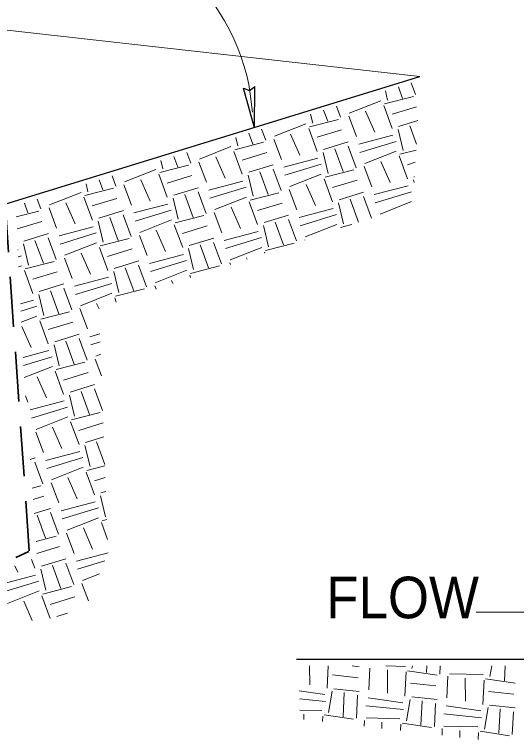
# Model space of a CAD drawing. Extents: x -59 to 313, y 57 to 341.
# Drawn here: x 156.69 to 172.37, y 139.31 to 161.96 of the extents above; entities that cross this region are included whole.
import ezdxf

# ---------------------------------------------------------------- set-up
doc = ezdxf.new("R2010")
doc.units = 0
doc.header["$LTSCALE"] = 0.52
doc.linetypes.add('LONG_DASHED', pattern=[7.5, 6, -1.5])
doc.linetypes.add('MEDIUM_DASHED', pattern=[4.5, 3, -1.5])
doc.layers.add('1', color=7, linetype='Continuous', lineweight=13)

msp = doc.modelspace()

# ---------------------------------------------------------------- linework, layer by layer
at = {"layer": '1'}
for p, q in [((169.3477, 160.0259), (155.8227, 161.5447)), ((164.055, 159.4842), (164.1187, 158.9078)), ((171.1082, 143.2882), (176.3788, 143.2882))]:
    msp.add_line(p, q, dxfattribs=at)
at = {"layer": '1', "lineweight": 25}
for p, q in [((156.4187, 156.0492), (169.3477, 160.0259)), ((164.1857, 158.4203), (164.1906, 159.7096)), ((164.1857, 158.4203), (163.8427, 159.6631)), ((165.494, 141.8183), (182.6877, 141.8183))]:
    msp.add_line(p, q, dxfattribs=at)
at = {"layer": '1', "linetype": 'LONG_DASHED'}
for p, q in [((168.6812, 159.7018), (168.8142, 159.3402)), ((169.0829, 159.8268), (169.2177, 159.4636)), ((168.2761, 159.5759), (168.3454, 159.2852)), ((167.1469, 158.8745), (168.1313, 159.2637)), ((169.1494, 159.3986), (168.2491, 159.1674)), ((166.7459, 159.1001), (166.8767, 158.7478)), ((168.2211, 159.1147), (168.4835, 158.4005)), ((169.2481, 159.0757), (168.4812, 158.8412)), ((165.9377, 158.8487), (166.0043, 158.5694)), ((166.3441, 158.9751), (166.473, 158.6244)), ((167.1312, 158.7815), (167.3691, 158.1481)), ((167.656, 158.942), (167.9465, 158.2804)), ((166.8082, 158.6828), (165.9079, 158.4517)), ((169.2906, 158.6472), (168.6853, 158.4622)), ((164.4089, 158.3733), (164.5356, 158.0321)), ((164.8058, 158.1587), (165.7902, 158.548)), ((165.8799, 158.399), (166.1424, 157.6848)), ((166.907, 158.3599), (166.1401, 158.1254)), ((168.6697, 158.3692), (168.8267, 157.711)), ((169.0329, 158.4802), (169.2442, 157.9052)), ((163.5992, 158.1215), (163.6632, 157.8537)), ((164.0071, 158.2483), (164.1319, 157.9087)), ((165.3148, 158.2262), (165.6054, 157.5647)), ((167.4431, 157.9059), (168.5049, 158.1863)), ((164.4672, 157.9671), (163.5668, 157.7359)), ((164.7901, 158.0658), (165.0279, 157.4323)), ((167.1112, 157.9809), (166.3442, 157.7465)), ((167.4767, 157.6513), (168.6069, 157.9969)), ((162.0718, 157.6466), (162.1944, 157.3163)), ((162.4647, 157.443), (163.4491, 157.8322)), ((163.5388, 157.6832), (163.8012, 156.969)), ((164.5659, 157.6442), (163.7989, 157.4097)), ((166.3285, 157.6534), (166.4856, 156.9952)), ((166.6917, 157.7645), (166.9543, 157.0503)), ((167.1078, 157.8475), (167.3579, 157.1737)), ((167.6282, 157.3004), (168.6126, 157.6896)), ((169.2328, 157.7223), (168.7303, 157.5932)), ((161.67, 157.5216), (161.7908, 157.1929)), ((162.9737, 157.5105), (163.2643, 156.8489)), ((165.102, 157.1902), (166.1637, 157.4706)), ((168.7023, 157.5406), (168.9647, 156.8263)), ((162.1261, 157.2513), (161.2258, 157.0202)), ((161.2609, 157.3943), (161.3221, 157.1379)), ((162.449, 157.35), (162.6868, 156.7166)), ((164.77, 157.2652), (164.0031, 157.0307)), ((165.1356, 156.9356), (166.2658, 157.2812)), ((167.6125, 157.2074), (167.8503, 156.5739)), ((168.1372, 157.3678), (168.4278, 156.7062)), ((169.2092, 157.3424), (168.9624, 157.267)), ((160.1236, 156.7272), (161.108, 157.1165)), ((161.1977, 156.9675), (161.4602, 156.2533)), ((164.3507, 157.0487), (164.6132, 156.3345)), ((164.7668, 157.1317), (165.0168, 156.4579)), ((165.2871, 156.5847), (166.2715, 156.9738)), ((167.2896, 157.1087), (166.3893, 156.8775)), ((159.3329, 156.7948), (159.4497, 156.4772)), ((159.7348, 156.9198), (159.8533, 156.6006)), ((160.6326, 156.7947), (160.9232, 156.1332)), ((162.2248, 156.9284), (161.4578, 156.6939)), ((162.7608, 156.4744), (163.8227, 156.7548)), ((163.9874, 156.9377), (164.1445, 156.2795)), ((166.3612, 156.8248), (166.6237, 156.1106)), ((167.3882, 156.7858), (166.6213, 156.5512)), ((169.1509, 156.795), (169.17, 156.7155)), ((169.181, 156.8925), (169.1666, 156.8881)), ((159.7849, 156.5356), (158.8846, 156.3044)), ((158.9225, 156.6672), (158.981, 156.4222)), ((160.1078, 156.6343), (160.3457, 156.0008)), ((162.4289, 156.5494), (161.6619, 156.315)), ((162.7945, 156.2198), (163.9247, 156.5654)), ((165.7961, 156.6521), (166.0867, 155.9905)), ((167.9243, 156.3317), (168.9862, 156.6122)), ((157.7825, 156.0115), (158.7668, 156.4007)), ((162.0096, 156.3329), (162.2721, 155.6188)), ((162.4256, 156.416), (162.6757, 155.7422)), ((164.9484, 156.3929), (164.0481, 156.1617)), ((165.2713, 156.4917), (165.5092, 155.8582)), ((167.5924, 156.4067), (166.8254, 156.1723)), ((167.958, 156.0772), (169.0882, 156.4228)), ((156.9958, 156.0681), (157.1086, 155.7614)), ((157.3978, 156.1931), (157.5122, 155.8848)), ((158.2915, 156.079), (158.582, 155.4174)), ((158.8566, 156.2517), (159.1191, 155.5375)), ((159.8837, 156.2127), (159.1167, 155.9782)), ((161.6463, 156.2219), (161.8033, 155.5637)), ((162.946, 155.8689), (163.9303, 156.2581)), ((164.0201, 156.1091), (164.2826, 155.3948)), ((165.0472, 156.07), (164.2802, 155.8355)), ((166.8098, 156.0793), (166.9668, 155.4211)), ((167.173, 156.1903), (167.4356, 155.4761)), ((167.5891, 156.2733), (167.8392, 155.5995)), ((168.1095, 155.7262), (169.0938, 156.1154)), ((157.7668, 155.9185), (158.0046, 155.2851)), ((160.0878, 155.8337), (159.3208, 155.5992)), ((160.4197, 155.7587), (161.4816, 156.0391)), ((160.4534, 155.5041), (161.5836, 155.8497)), ((163.455, 155.9363), (163.7455, 155.2747)), ((165.5832, 155.616), (166.6451, 155.8964)), ((157.4438, 155.8198), (156.7369, 155.6383)), ((159.6684, 155.6172), (159.931, 154.903)), ((160.0845, 155.7002), (160.3346, 155.0264)), ((162.6073, 155.6772), (161.707, 155.446)), ((162.9303, 155.7759), (163.1681, 155.1424)), ((165.2512, 155.691), (164.4843, 155.4566)), ((165.6169, 155.3614), (166.7471, 155.707)), ((157.5426, 155.4969), (156.7756, 155.2624)), ((159.3052, 155.5062), (159.4622, 154.848)), ((160.6048, 155.1532), (161.5892, 155.5423)), ((161.679, 155.3933), (161.9414, 154.6791)), ((164.8319, 155.4746), (165.0945, 154.7603)), ((165.248, 155.5576), (165.4981, 154.8837)), ((165.7683, 155.0105), (166.7527, 155.3997)), ((167.2261, 155.3947), (166.8705, 155.3033)), ((167.2266, 155.3948), (167.2261, 155.3947)), ((167.2271, 155.395), (167.2266, 155.3948)), ((167.2277, 155.3952), (167.2271, 155.395)), ((167.2278, 155.3953), (167.2277, 155.3952)), ((167.2284, 155.3954), (167.2278, 155.3953)), ((167.2287, 155.3955), (167.2284, 155.3954)), ((167.2289, 155.3956), (167.2287, 155.3955)), ((167.2292, 155.3957), (167.2289, 155.3956)), ((167.2295, 155.3957), (167.2292, 155.3957)), ((158.0787, 155.0429), (159.1404, 155.3233)), ((161.1139, 155.2206), (161.4044, 154.559)), ((162.7061, 155.3543), (161.9391, 155.1197)), ((163.2422, 154.9002), (164.3039, 155.1807)), ((164.4687, 155.3635), (164.6257, 154.7053)), ((157.7467, 155.1179), (156.9797, 154.8835)), ((157.7434, 154.9845), (157.9935, 154.3107)), ((158.1122, 154.7883), (159.2425, 155.1339)), ((160.2662, 154.9614), (159.3658, 154.7302)), ((160.5891, 155.0602), (160.827, 154.4267)), ((162.9102, 154.9752), (162.1432, 154.7408)), ((163.2757, 154.6457), (164.406, 154.9913)), ((156.7769, 154.8244), (156.7779, 154.8218)), ((156.9641, 154.7904), (157.1212, 154.1322)), ((157.3273, 154.9014), (157.5898, 154.1873)), ((158.2637, 154.4374), (159.2482, 154.8266)), ((162.4908, 154.7588), (162.7533, 154.0446)), ((162.9069, 154.8418), (163.157, 154.168)), ((165.4297, 154.8187), (164.5293, 154.5876)), ((165.7526, 154.9175), (165.755, 154.9111)), ((156.7877, 154.6045), (156.7993, 154.6076)), ((158.7728, 154.5048), (159.0633, 153.8432)), ((159.3378, 154.6776), (159.6003, 153.9633)), ((160.3649, 154.6385), (159.598, 154.404)), ((162.1276, 154.6478), (162.2846, 153.9896)), ((163.4272, 154.2947), (164.4117, 154.6839)), ((164.5013, 154.5349), (164.5132, 154.5028)), ((156.7985, 154.3868), (156.9013, 154.4182)), ((158.248, 154.3444), (158.4858, 153.7109)), ((160.5691, 154.2595), (159.8021, 154.0251)), ((160.901, 154.1845), (161.9628, 154.4649)), ((160.9347, 153.9299), (162.0648, 154.2755)), ((163.9363, 154.3622), (163.9551, 154.3194)), ((156.8138, 154.074), (156.907, 154.1108)), ((157.9251, 154.2457), (157.0247, 154.0145)), ((160.1497, 154.0431), (160.4123, 153.3288)), ((160.5658, 154.1261), (160.8158, 153.4522)), ((163.0886, 154.103), (162.1882, 153.8718)), ((163.4115, 154.2018), (163.4319, 154.1474)), ((156.9967, 153.9618), (157.2593, 153.2476)), ((158.0238, 153.9228), (157.2568, 153.6882)), ((159.7865, 153.932), (159.9435, 153.2738)), ((161.0862, 153.579), (162.0705, 153.9682)), ((162.1602, 153.8192), (162.1897, 153.7391)), ((158.5599, 153.4688), (159.6217, 153.7492)), ((161.5952, 153.6464), (161.6346, 153.5566)), ((158.2279, 153.5437), (157.461, 153.3093)), ((158.2247, 153.4103), (158.4748, 152.7365)), ((158.5935, 153.2142), (159.7237, 153.5598)), ((160.7475, 153.3872), (159.8472, 153.1561)), ((161.0704, 153.486), (161.1088, 153.3837)), ((157.4453, 153.2163), (157.6024, 152.5581)), ((157.8086, 153.3273), (158.0711, 152.6131)), ((158.745, 152.8632), (159.7294, 153.2524)), ((156.8704, 152.9252), (157.2806, 153.0334)), ((159.8192, 153.1034), (159.8663, 152.9753)), ((156.8819, 152.6909), (157.3826, 152.844)), ((158.4063, 152.6715), (157.506, 152.4403)), ((158.7293, 152.7703), (158.9671, 152.1368)), ((156.899, 152.3432), (157.3882, 152.5367)), ((156.9129, 152.2149), (157.2035, 151.5533)), ((157.478, 152.3877), (157.7405, 151.6734)), ((158.5051, 152.3486), (157.7382, 152.1141)), ((158.7092, 151.9697), (157.9423, 151.7352)), ((158.7059, 151.8362), (158.956, 151.1623)), ((159.0412, 151.8946), (159.3577, 151.9782)), ((157.9266, 151.6421), (158.0837, 150.9839)), ((158.2898, 151.7532), (158.5524, 151.0389)), ((159.0748, 151.64), (159.367, 151.7293)), ((156.9531, 151.2456), (157.7618, 151.4592)), ((159.2262, 151.2891), (159.3812, 151.3503)), ((156.9653, 150.9951), (157.8639, 151.2698)), ((158.8877, 151.0973), (157.9872, 150.8662)), ((159.2105, 151.1961), (159.4064, 150.6744)), ((156.9921, 150.6156), (157.8696, 150.9626)), ((157.3942, 150.6407), (157.6848, 149.9792)), ((157.9593, 150.8135), (158.2217, 150.0993)), ((158.9863, 150.7744), (158.2194, 150.5399)), ((159.1905, 150.3955), (158.4235, 150.161)), ((158.7711, 150.179), (159.0337, 149.4647)), ((159.1872, 150.262), (159.4373, 149.5882)), ((157.0332, 150.0441), (157.1072, 149.8468)), ((158.4079, 150.0679), (158.5649, 149.4098)), ((157.1813, 149.6047), (158.2432, 149.8851)), ((157.215, 149.3501), (158.3452, 149.6957)), ((159.3689, 149.5232), (158.4686, 149.292)), ((157.3664, 148.9992), (158.3508, 149.3884)), ((157.8755, 149.0666), (158.166, 148.4051)), ((158.4406, 149.2393), (158.703, 148.5252)), ((159.4615, 149.1984), (158.7007, 148.9657)), ((157.3507, 148.9062), (157.5886, 148.2727)), ((159.4778, 148.762), (158.9048, 148.5868)), ((158.8892, 148.4938), (159.0462, 147.8356)), ((157.6626, 148.0305), (158.7244, 148.3109)), ((157.3307, 148.1056), (157.1758, 148.0582)), ((157.3273, 147.9721), (157.5774, 147.2982)), ((157.6962, 147.776), (158.8264, 148.1215)), ((157.8477, 147.425), (158.8321, 147.8142)), ((159.5114, 147.862), (158.9498, 147.7178)), ((158.3568, 147.4924), (158.6472, 146.8309)), ((158.9218, 147.6652), (159.1842, 146.951)), ((159.5251, 147.4966), (159.1819, 147.3917)), ((157.5091, 147.2332), (157.24, 147.1642)), ((157.832, 147.332), (158.0698, 146.6985)), ((159.5414, 147.0602), (159.3861, 147.0127)), ((157.6077, 146.9103), (157.2657, 146.8058)), ((159.3704, 146.9196), (159.5275, 146.2614)), ((158.1438, 146.4563), (159.2057, 146.7368)), ((158.1775, 146.2018), (159.3077, 146.5473)), ((157.8119, 146.5314), (157.2968, 146.3739)), ((157.8086, 146.3979), (158.0588, 145.7242)), ((157.3926, 146.3149), (157.6551, 145.6008)), ((158.329, 145.8508), (159.3133, 146.2401)), ((159.5743, 146.1804), (159.4311, 146.1437)), ((158.838, 145.9183), (159.1285, 145.2567)), ((159.4031, 146.0911), (159.5973, 145.5625)), ((157.9903, 145.6591), (157.3598, 145.4972)), ((158.3132, 145.7578), (158.5511, 145.1243)), ((158.0891, 145.3362), (157.3868, 145.1215)), ((158.6252, 144.8822), (159.613, 145.1432)), ((156.7021, 144.7354), (156.7874, 144.541)), ((157.2227, 144.9378), (157.3244, 144.6611)), ((158.2932, 144.9572), (157.5263, 144.7227)), ((157.8738, 144.7407), (158.1363, 144.0266)), ((158.2899, 144.8237), (158.54, 144.15)), ((158.6587, 144.6277), (159.5108, 144.8881)), ((157.5106, 144.6298), (157.6676, 143.9715)), ((156.284, 144.1664), (157.3458, 144.4469)), ((158.8102, 144.2767), (159.3477, 144.4892)), ((156.3177, 143.9119), (157.4478, 144.2574)), ((158.4716, 144.085), (157.5712, 143.8538)), ((158.7945, 144.1837), (158.9995, 143.6376)), ((156.4692, 143.5609), (157.4535, 143.9502)), ((156.9782, 143.6284), (157.2398, 143.0325)), ((157.5433, 143.8012), (157.8057, 143.0869)), ((158.5703, 143.7621), (157.8033, 143.5276)), ((158.3465, 143.2523), (158.0075, 143.1486)), ((158.3466, 143.2523), (158.3465, 143.2523)), ((165.9032, 141.6098), (165.9106, 141.0178)), ((166.4859, 141.6098), (166.4518, 140.9184)), ((167.4547, 141.5769), (167.2371, 141.6098)), ((168.2935, 141.6098), (168.8996, 141.5948)), ((169.1183, 141.6098), (169.105, 141.5307)), ((169.5684, 141.6098), (169.558, 141.3982)), ((169.9895, 141.6098), (169.9777, 141.3542)), ((171.5962, 141.6098), (171.5397, 141.2749)), ((172.0157, 141.6098), (171.9927, 141.1424)), ((167.7906, 141.5417), (167.762, 140.8656)), ((168.3363, 141.4843), (168.3452, 140.7618)), ((168.924, 141.4225), (168.8865, 140.6625)), ((169.8894, 141.3211), (168.9703, 141.4601)), ((170.2761, 141.3653), (171.3342, 141.3388)), ((167.4194, 141.2412), (166.6218, 141.325)), ((170.2252, 141.2858), (170.1967, 140.6097)), ((170.771, 141.2284), (170.7799, 140.5059)), ((171.3587, 141.1667), (171.3212, 140.4067)), ((172.3241, 141.0652), (171.405, 141.2042)), ((167.4592, 140.8125), (166.6617, 140.8963)), ((169.8541, 140.9853), (169.0565, 141.0691)), ((165.5845, 140.8287), (166.3878, 140.7129)), ((166.6109, 140.8168), (166.4982, 140.1496)), ((166.9887, 140.7771), (166.9512, 140.0171)), ((167.4041, 140.691), (167.371, 139.973)), ((172.2887, 140.7293), (171.4912, 140.8132)), ((165.5923, 140.5843), (166.4077, 140.4987)), ((167.7355, 140.6137), (168.8225, 140.457)), ((169.0456, 140.5609), (168.933, 139.8937)), ((169.8939, 140.5567), (169.0963, 140.6405)), ((169.4233, 140.5213), (169.3859, 139.7612)), ((169.8388, 140.4351), (169.8057, 139.7171)), ((165.6037, 140.2308), (166.2928, 140.2136)), ((167.667, 140.3663), (168.8423, 140.2428)), ((170.1702, 140.3578), (171.2572, 140.2011)), ((171.4802, 140.305), (171.3677, 139.6378)), ((172.3286, 140.3007), (171.531, 140.3846)), ((171.858, 140.2653), (171.8206, 139.5053)), ((165.7296, 140.1031), (165.7316, 139.9395)), ((166.3173, 140.0413), (166.3089, 139.8727)), ((167.2827, 139.9399), (166.3636, 140.0789)), ((167.6693, 139.9841), (168.7275, 139.9577)), ((170.1017, 140.1104), (171.277, 139.9868)), ((172.2734, 140.1792), (172.2403, 139.4612)), ((167.6185, 139.9046), (167.6107, 139.7222)), ((168.1642, 139.8473), (168.1666, 139.6578)), ((168.7519, 139.7855), (168.7423, 139.5913)), ((169.7173, 139.684), (168.7982, 139.823)), ((170.0532, 139.6487), (170.0443, 139.4407)), ((170.104, 139.7282), (171.1622, 139.7018)), ((170.5989, 139.5913), (170.6016, 139.3762)), ((171.1866, 139.5296), (171.1757, 139.3098)), ((172.152, 139.4281), (171.2329, 139.5671))]:
    msp.add_line(p, q, dxfattribs=at)
at = {"layer": '1', "linetype": 'MEDIUM_DASHED', "lineweight": 35}
for p, q in [((157.1482, 145.2001), (156.392, 156.0751)), ((156.7277, 144.9955), (157.1368, 145.1816))]:
    msp.add_line(p, q, dxfattribs=at)
at = {"layer": '1', "lineweight": 25}
msp.add_lwpolyline([(163.8427, 159.6631), (164.0316, 159.5887), (164.1906, 159.7096)], dxfattribs=at)
at = {"layer": '1', "linetype": 'LONG_DASHED'}
for points in [[(159.2541, 152.9307), (159.3284, 152.7612), (159.3285, 152.7612)], [(159.2524, 148.6048), (159.5098, 147.9044), (159.5098, 147.9043), (159.5098, 147.9042)]]:
    msp.add_lwpolyline(points, dxfattribs=at)
at = {"layer": '1'}
msp.add_ellipse((158.7156, 160.7157), major_axis=(-4.5648, 4.159), ratio=0.686124, start_param=3.8281434, end_param=5.5912482, dxfattribs=at)

# ---------------------------------------------------------------- texts
at = {"layer": '1', "width": 0.95}
msp.add_text('FLOW', height=1.3, dxfattribs=at).set_placement((166.4263, 143.0961))

doc.saveas('drawing.dxf')
